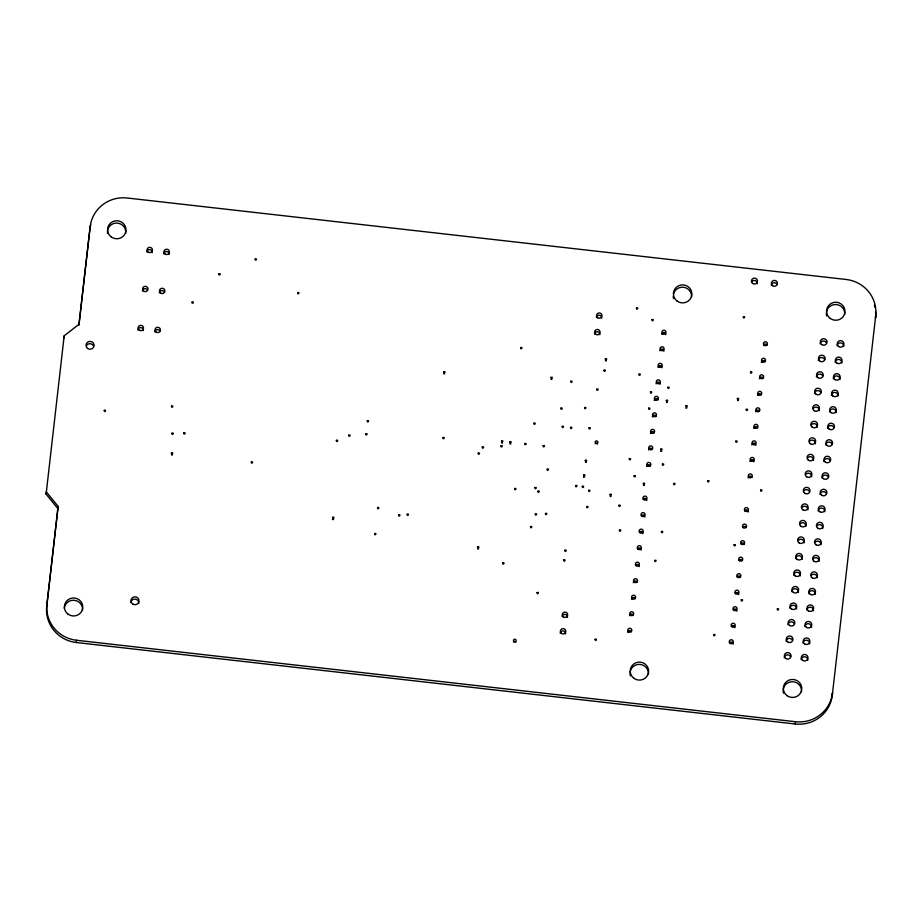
<?xml version="1.0" encoding="UTF-8"?>
<svg xmlns="http://www.w3.org/2000/svg" width="922" height="922" viewBox="0 0 922 922"><rect width="100%" height="100%" fill="white"/><g stroke="black" fill="none" stroke-linecap="round" stroke-linejoin="round"><path stroke-width="1.38" d="M46.1 494.157L46.296 491.887L58.121 506.397L46.745 606.227A33.503 32.731 5 0 0 76.307 642.519L795.271 724.001A33.503 32.731 5 0 0 832.289 695.257L875.704 315.773A33.503 32.731 5 0 0 846.142 279.481L127.167 198A33.503 32.731 5 0 0 90.16 226.743L78.981 324.302L64.183 335.804L46.1 494.157L57.925 508.679M63.975 338.074L64.183 335.804M46.745 606.227L58.121 506.397M78.946 325.166L90.16 226.743M76.307 642.519L76.503 640.248A33.503 32.731 5 0 1 46.953 603.956M795.271 724.001L795.479 721.719A33.503 32.731 5 0 0 832.485 692.975L832.289 695.257M875.704 315.773L875.497 318.044A33.503 32.731 5 0 0 875.589 311.624M332.416 519.605L333.603 519.432M583.407 477.227L584.594 477.054M685.738 408.112L686.925 407.95M660.544 451.377L661.742 451.204M443.839 373.813L444.681 373.906M605.489 360.836L606.33 360.928M551.102 379.38L551.944 379.472M171.55 454.949L172.391 455.042M666.479 402.338L667.332 402.43M737.496 400.505L738.349 400.597M501.672 442.952L502.513 443.044M509.993 443.897L510.834 443.989M585.435 462.325L586.277 462.418M643.487 485.375L644.328 485.468M610.18 496.428L611.032 496.52M477.723 548.936L478.576 549.039M76.503 640.248L795.479 721.719M652.292 416.871A2.005 1.959 5 0 1 656.13 416.318M795.548 558.605A3.354 3.273 5 0 1 799.247 555.724A3.354 3.273 5 0 1 802.198 559.354M829.489 411.846A3.354 3.273 5 0 1 833.188 408.976A3.354 3.273 5 0 1 836.139 412.607M811.314 424.881A3.354 3.273 5 0 1 817.341 427.209M825.697 444.888A3.354 3.273 5 0 1 832.093 443.966M814.472 393.417A3.354 3.273 5 0 1 820.868 392.495M809.424 441.396A3.354 3.273 5 0 1 815.451 443.724M813.089 558.939A3.354 3.273 5 0 1 819.105 561.279M807.534 457.911A3.354 3.273 5 0 1 813.561 460.239M633.299 582.716A2.005 1.959 5 0 1 637.137 582.162M823.807 461.403A3.354 3.273 5 0 1 830.203 460.481M831.379 395.331A3.354 3.273 5 0 1 835.078 392.449A3.354 3.273 5 0 1 838.029 396.08M821.917 477.93A3.354 3.273 5 0 1 828.313 477.008M805.644 474.438A3.354 3.273 5 0 1 811.66 476.766M820.027 494.446A3.354 3.273 5 0 1 826.423 493.524M803.742 490.953A3.354 3.273 5 0 1 809.516 491.61M816.362 376.891A3.354 3.273 5 0 1 822.758 375.969M818.125 510.961A3.354 3.273 5 0 1 821.836 508.091A3.354 3.273 5 0 1 824.787 511.722M833.269 378.815A3.354 3.273 5 0 1 836.969 375.934A3.354 3.273 5 0 1 839.93 379.564M801.852 507.469A3.354 3.273 5 0 1 807.879 509.797M816.869 525.909A3.354 3.273 5 0 1 822.897 528.237M818.252 360.375A3.354 3.273 5 0 1 824.648 359.453M799.962 523.996A3.354 3.273 5 0 1 805.989 526.324M814.979 542.424A3.354 3.273 5 0 1 821.006 544.752M798.072 540.511A3.354 3.273 5 0 1 804.099 542.839M813.204 408.354A3.354 3.273 5 0 1 819.232 410.682M837.049 345.773A3.354 3.273 5 0 1 840.76 342.892A3.354 3.273 5 0 1 843.711 346.522M661.754 334.271A2.005 1.959 5 0 1 663.978 332.542A2.005 1.959 5 0 1 665.753 334.721M659.864 350.786A2.005 1.959 5 0 1 662.088 349.069A2.005 1.959 5 0 1 663.863 351.247M657.974 367.313A2.005 1.959 5 0 1 660.198 365.585A2.005 1.959 5 0 1 661.973 367.763M820.142 343.86A3.354 3.273 5 0 1 826.538 342.938M827.587 428.373A3.354 3.273 5 0 1 833.995 427.451M835.159 362.288A3.354 3.273 5 0 1 838.859 359.419A3.354 3.273 5 0 1 841.821 363.049M163.747 253.85A2.72 2.662 5 0 1 166.755 251.522A2.72 2.662 5 0 1 169.152 254.472M784.184 657.72A3.354 3.273 5 0 1 790.592 656.798M801.103 659.633A3.354 3.273 5 0 1 804.802 656.764A3.354 3.273 5 0 1 807.753 660.394M786.086 641.205A3.354 3.273 5 0 1 792.482 640.283M802.993 643.118A3.354 3.273 5 0 1 806.692 640.237A3.354 3.273 5 0 1 809.643 643.867M787.976 624.678A3.354 3.273 5 0 1 794.372 623.756M804.883 626.591A3.354 3.273 5 0 1 808.582 623.721A3.354 3.273 5 0 1 811.544 627.352M761.318 362.288A2.005 1.959 5 0 1 765.156 361.735M789.866 608.163A3.354 3.273 5 0 1 793.565 605.281A3.354 3.273 5 0 1 796.527 608.912M806.773 610.076A3.354 3.273 5 0 1 810.473 607.206A3.354 3.273 5 0 1 813.434 610.837M791.756 591.647A3.354 3.273 5 0 1 795.456 588.766A3.354 3.273 5 0 1 798.417 592.397M808.663 593.561A3.354 3.273 5 0 1 812.374 590.679A3.354 3.273 5 0 1 815.325 594.31M793.646 575.121A3.354 3.273 5 0 1 797.357 572.251A3.354 3.273 5 0 1 800.308 575.881M811.199 575.466A3.354 3.273 5 0 1 817.215 577.794M656.084 383.829A2.005 1.959 5 0 1 658.296 382.1A2.005 1.959 5 0 1 660.071 384.278M596.327 317.571A2.72 2.662 5 0 1 599.335 315.232A2.72 2.662 5 0 1 601.732 318.182M594.436 334.087A2.72 2.662 5 0 1 597.444 331.759A2.72 2.662 5 0 1 599.842 334.698M654.194 400.344A2.005 1.959 5 0 1 658.031 399.791M560.173 633.253A2.72 2.662 5 0 1 563.169 630.925A2.72 2.662 5 0 1 565.578 633.863M562.063 616.737A2.72 2.662 5 0 1 565.059 614.398A2.72 2.662 5 0 1 567.468 617.348M137.897 329.984A2.72 2.662 5 0 1 140.905 327.644A2.72 2.662 5 0 1 143.302 330.595M154.804 331.897A2.72 2.662 5 0 1 160.002 331.148M142.368 290.96A2.72 2.662 5 0 1 147.566 290.211M749.966 461.403A2.005 1.959 5 0 1 752.191 459.675A2.005 1.959 5 0 1 753.966 461.853M748.076 477.919A2.005 1.959 5 0 1 751.914 477.365M159.275 292.873A2.72 2.662 5 0 1 164.473 292.124M673.602 298.647A9.208 9.001 5 0 1 673.233 296.285M673.498 293.991A9.208 9.001 5 0 1 684.055 287.307A9.208 9.001 5 0 1 691.592 297.207M146.84 251.937A2.72 2.662 5 0 1 149.848 249.608A2.72 2.662 5 0 1 152.245 252.547M783.504 693.206A9.208 9.001 5 0 1 791.549 681.75A9.208 9.001 5 0 1 801.495 691.765M86.633 345.254A4.022 3.93 5 0 1 93.548 346.038M630.383 675.861A9.208 9.001 5 0 1 630.026 673.498M630.072 672.334A9.208 9.001 5 0 1 640.26 664.428A9.208 9.001 5 0 1 648.385 674.408M64.229 608.209A9.208 9.001 5 0 1 74.405 600.303A9.208 9.001 5 0 1 82.531 610.283M107.482 233.347A9.208 9.001 5 0 1 116.414 223.043A9.208 9.001 5 0 1 125.738 233.082M89.964 229.025A33.503 32.731 5 0 1 90.736 224.807M874.39 305.309A33.503 32.731 5 0 1 874.932 307.395M826.711 316.004A9.208 9.001 5 0 1 826.343 313.641M826.4 312.477A9.208 9.001 5 0 1 836.577 304.571A9.208 9.001 5 0 1 844.713 314.552M771.218 285.278A3.02 2.95 5 0 1 776.981 284.449M751.822 281.59A3.02 2.95 5 0 1 757.239 283.688M130.786 602.573A4.022 3.93 5 0 1 135.223 599.127A4.022 3.93 5 0 1 138.773 603.484M595.243 443.736A1.337 1.314 5 0 1 597.56 444.001M513.531 642A1.337 1.314 5 0 1 515.836 642.265M650.402 433.386A2.005 1.959 5 0 1 654.24 432.833M648.512 449.901A2.005 1.959 5 0 1 652.35 449.348M646.622 466.428A2.005 1.959 5 0 1 650.459 465.875M751.856 444.888A2.005 1.959 5 0 1 754.081 443.159A2.005 1.959 5 0 1 755.856 445.338M753.747 428.361A2.005 1.959 5 0 1 757.584 427.808M755.648 411.846A2.005 1.959 5 0 1 759.486 411.293M757.538 395.331A2.005 1.959 5 0 1 761.376 394.777M759.428 378.804A2.005 1.959 5 0 1 763.266 378.25M763.589 344.828A2.005 1.959 5 0 1 767.046 345.22M643.141 499.171A2.005 1.959 5 0 1 646.76 500.565M641.251 515.686A2.005 1.959 5 0 1 644.858 517.081M639.349 532.213A2.005 1.959 5 0 1 642.968 533.608M637.459 548.728A2.005 1.959 5 0 1 641.078 550.123M635.569 565.244A2.005 1.959 5 0 1 639.188 566.638M631.409 599.231A2.005 1.959 5 0 1 635.246 598.678M629.519 615.746A2.005 1.959 5 0 1 633.356 615.193M627.617 632.273A2.005 1.959 5 0 1 631.455 631.72M729.452 642.818A2.005 1.959 5 0 1 733.071 644.213M731.342 626.303A2.005 1.959 5 0 1 734.961 627.698M733.244 609.776A2.005 1.959 5 0 1 736.851 611.182M735.134 593.261A2.005 1.959 5 0 1 738.741 594.655M737.024 576.746A2.005 1.959 5 0 1 740.481 577.137M738.914 560.219A2.005 1.959 5 0 1 742.371 560.611M740.804 543.703A2.005 1.959 5 0 1 744.273 544.095M742.706 527.188A2.005 1.959 5 0 1 746.163 527.58M744.596 510.661A2.005 1.959 5 0 1 748.203 512.067M104.255 410.348C104.071 413.655 107.413 409.184 104.255 410.348M192.053 302.105C191.868 305.413 195.21 300.952 192.053 302.105M218.894 273.857C218.71 277.165 222.041 272.693 218.894 273.857M171.504 406.106C171.319 409.414 174.661 404.954 171.504 406.106M171.976 433.236C171.792 436.544 175.122 432.084 171.976 433.236M171.4 452.944C171.215 456.252 174.558 451.78 171.4 452.944M183.812 432.937C183.628 436.244 186.959 431.773 183.812 432.937M255.152 259.024C254.968 262.332 258.31 257.86 255.152 259.024M297.656 292.666C297.472 295.974 300.814 291.502 297.656 292.666M251.291 461.991C251.107 465.299 254.437 460.827 251.291 461.991M336.38 440.347C336.196 443.655 339.527 439.183 336.38 440.347M348.77 435.161C348.585 438.469 351.927 433.997 348.77 435.161M367.279 420.789C367.094 424.097 370.425 419.625 367.279 420.789M365.792 433.789C365.596 437.097 368.938 432.637 365.792 433.789M332.612 517.323C332.427 520.63 335.769 516.17 332.612 517.323M377.559 507.596C377.375 510.903 380.717 506.432 377.559 507.596M374.586 533.608C374.401 536.915 377.732 532.455 374.586 533.608M443.701 371.797C443.505 375.104 446.847 370.644 443.701 371.797M398.638 514.925C398.454 518.233 401.796 513.761 398.638 514.925M407.144 514.245C406.959 517.553 410.302 513.081 407.144 514.245M442.906 437.593C442.721 440.9 446.052 436.429 442.906 437.593M478.207 453.128C478.022 456.425 481.365 451.964 478.207 453.128M520.653 347.582C520.469 350.89 523.8 346.418 520.653 347.582M482.287 446.997C482.102 450.305 485.445 445.833 482.287 446.997M501.522 440.947C501.338 444.243 504.68 439.782 501.522 440.947M500.969 445.822C500.784 449.129 504.115 444.658 500.969 445.822M509.843 441.88C509.659 445.188 513.001 440.728 509.843 441.88M477.584 546.93C477.4 550.238 480.731 545.766 477.584 546.93M550.953 377.375C550.768 380.671 554.11 376.211 550.953 377.375M524.825 443.586C524.641 446.893 527.972 442.422 524.825 443.586M533.907 423.198C533.723 426.506 537.053 422.034 533.907 423.198M514.614 488.545C514.43 491.852 517.772 487.381 514.614 488.545M543.127 445.66C542.943 448.968 546.285 444.496 543.127 445.66M570.741 381.259C570.557 384.566 573.887 380.095 570.741 381.259M560.91 408.146C560.726 411.454 564.068 406.982 560.91 408.146M502.721 562.962C502.536 566.258 505.867 561.798 502.721 562.962M534.956 487.554C534.772 490.861 538.114 486.39 534.956 487.554M562.19 426.402C562.005 429.71 565.347 425.249 562.19 426.402M537.918 491.184C537.733 494.492 541.064 490.02 537.918 491.184M547.184 469.171C547 472.479 550.33 468.007 547.184 469.171M535.313 513.946C535.129 517.254 538.46 512.782 535.313 513.946M530.484 526.577C530.3 529.885 533.642 525.413 530.484 526.577M570.522 427.347C570.326 430.655 573.668 426.183 570.522 427.347M584.583 407.536C584.398 410.843 587.74 406.372 584.583 407.536M605.339 358.831C605.155 362.139 608.497 357.667 605.339 358.831M545.478 513.45C545.294 516.758 548.636 512.286 545.478 513.45M604.037 370.206C603.852 373.514 607.195 369.042 604.037 370.206M596.811 389.153C596.626 392.461 599.957 387.989 596.811 389.153M636.457 308.006C636.261 311.313 639.603 306.842 636.457 308.006M589.008 427.796C588.824 431.104 592.166 426.632 589.008 427.796M585.286 460.32C585.101 463.628 588.443 459.156 585.286 460.32M575.651 485.571C575.466 488.879 578.797 484.419 575.651 485.571M583.603 474.945C583.419 478.253 586.761 473.793 583.603 474.945M537.088 592.546C536.904 595.854 540.246 591.382 537.088 592.546M582.301 486.332C582.116 489.64 585.458 485.168 582.301 486.332M651.981 319.646C651.796 322.954 655.127 318.482 651.981 319.646M588.593 490.343C588.409 493.639 591.74 489.179 588.593 490.343M564.863 550.238C564.679 553.546 568.021 549.074 564.863 550.238M563.745 559.988C563.561 563.296 566.903 558.824 563.745 559.988M638.992 374.171C638.796 377.478 642.138 373.007 638.992 374.171M586.726 506.593C586.542 509.901 589.884 505.44 586.726 506.593M650.436 391.942C650.252 395.238 653.594 390.778 650.436 391.942M610.041 494.411C609.857 497.719 613.188 493.258 610.041 494.411M648.581 408.192C648.385 411.5 651.727 407.04 648.581 408.192M629.3 458.718C629.115 462.026 632.457 457.554 629.3 458.718M618.904 505.302C618.72 508.61 622.062 504.138 618.904 505.302M667.828 387.321C667.643 390.628 670.974 386.157 667.828 387.321M634.094 475.729C633.91 479.037 637.252 474.565 634.094 475.729M666.341 400.332C666.157 403.629 669.487 399.168 666.341 400.332M619.446 530.069C619.261 533.377 622.592 528.905 619.446 530.069M643.337 483.37C643.153 486.666 646.495 482.206 643.337 483.37M660.751 449.106C660.567 452.414 663.898 447.942 660.751 449.106M662.399 464.112C662.215 467.419 665.557 462.948 662.399 464.112M685.933 405.841C685.749 409.149 689.091 404.677 685.933 405.841M595.128 639.303C594.944 642.611 598.274 638.151 595.128 639.303M673.671 483.508C673.475 486.816 676.817 482.344 673.671 483.508M743.339 316.822C743.155 320.13 746.486 315.658 743.339 316.822M661.42 531.533C661.235 534.841 664.578 530.369 661.42 531.533M654.735 560.415C654.551 563.722 657.893 559.262 654.735 560.415M737.358 398.488C737.174 401.796 740.504 397.336 737.358 398.488M750.508 371.981C750.324 375.289 753.654 370.828 750.508 371.981M707.693 480.777C707.508 484.085 710.85 479.613 707.693 480.777M746.221 409.38C746.036 412.687 749.379 408.216 746.221 409.38M735.837 441.142C735.652 444.45 738.995 439.978 735.837 441.142M734.085 544.706C733.9 548.014 737.243 543.542 734.085 544.706M760.581 490.066C760.396 493.374 763.739 488.902 760.581 490.066M713.674 634.624C713.49 637.932 716.832 633.46 713.674 634.624M741.253 599.876C741.069 603.172 744.411 598.712 741.253 599.876M777.315 608.9C777.131 612.208 780.461 607.736 777.315 608.9M653.306 416.398A2.005 1.959 5 0 0 656.487 415.05A2.005 1.959 5 0 0 653.686 413.021A2.005 1.959 5 0 0 653.306 416.398M791.41 608.889A3.354 3.273 5 0 0 796.723 606.641A3.354 3.273 5 0 0 792.056 603.265A3.354 3.273 5 0 0 791.41 608.889M808.317 610.802A3.354 3.273 5 0 0 813.63 608.555A3.354 3.273 5 0 0 808.963 605.178A3.354 3.273 5 0 0 808.317 610.802M795.19 575.858A3.354 3.273 5 0 0 800.503 573.599A3.354 3.273 5 0 0 795.836 570.222A3.354 3.273 5 0 0 795.19 575.858M812.098 577.771A3.354 3.273 5 0 0 817.422 575.524A3.354 3.273 5 0 0 812.743 572.136A3.354 3.273 5 0 0 812.098 577.771M793.3 592.373A3.354 3.273 5 0 0 798.613 590.126A3.354 3.273 5 0 0 793.946 586.738A3.354 3.273 5 0 0 793.3 592.373M810.208 594.287A3.354 3.273 5 0 0 815.521 592.039A3.354 3.273 5 0 0 810.853 588.651A3.354 3.273 5 0 0 810.208 594.287M797.081 559.331A3.354 3.273 5 0 0 802.405 557.084A3.354 3.273 5 0 0 797.726 553.707A3.354 3.273 5 0 0 797.081 559.331M813.999 561.244A3.354 3.273 5 0 0 819.312 558.997A3.354 3.273 5 0 0 814.645 555.62A3.354 3.273 5 0 0 813.999 561.244M798.982 542.816A3.354 3.273 5 0 0 804.295 540.569A3.354 3.273 5 0 0 799.628 537.18A3.354 3.273 5 0 0 798.982 542.816M800.872 526.301A3.354 3.273 5 0 0 806.185 524.042A3.354 3.273 5 0 0 801.518 520.665A3.354 3.273 5 0 0 800.872 526.301M817.779 528.214A3.354 3.273 5 0 0 823.092 525.966A3.354 3.273 5 0 0 818.425 522.578A3.354 3.273 5 0 0 817.779 528.214M802.762 509.774A3.354 3.273 5 0 0 808.075 507.526A3.354 3.273 5 0 0 803.408 504.15A3.354 3.273 5 0 0 802.762 509.774M819.67 511.687A3.354 3.273 5 0 0 824.983 509.44A3.354 3.273 5 0 0 820.315 506.063A3.354 3.273 5 0 0 819.67 511.687M804.652 493.258A3.354 3.273 5 0 0 809.965 491.011A3.354 3.273 5 0 0 805.298 487.623A3.354 3.273 5 0 0 804.652 493.258M821.56 495.172A3.354 3.273 5 0 0 826.884 492.924A3.354 3.273 5 0 0 822.205 489.536A3.354 3.273 5 0 0 821.56 495.172M815.889 544.729A3.354 3.273 5 0 0 821.202 542.482A3.354 3.273 5 0 0 816.535 539.093A3.354 3.273 5 0 0 815.889 544.729M806.543 476.743A3.354 3.273 5 0 0 811.867 474.484A3.354 3.273 5 0 0 807.188 471.107A3.354 3.273 5 0 0 806.543 476.743M823.461 478.656A3.354 3.273 5 0 0 828.774 476.409A3.354 3.273 5 0 0 824.107 473.021A3.354 3.273 5 0 0 823.461 478.656M808.444 460.216A3.354 3.273 5 0 0 813.757 457.969A3.354 3.273 5 0 0 809.09 454.592A3.354 3.273 5 0 0 808.444 460.216M825.351 462.129A3.354 3.273 5 0 0 830.664 459.882A3.354 3.273 5 0 0 825.997 456.505A3.354 3.273 5 0 0 825.351 462.129M827.241 445.614A3.354 3.273 5 0 0 832.554 443.367A3.354 3.273 5 0 0 827.887 439.978A3.354 3.273 5 0 0 827.241 445.614M812.224 427.186A3.354 3.273 5 0 0 817.537 424.927A3.354 3.273 5 0 0 812.87 421.55A3.354 3.273 5 0 0 812.224 427.186M829.132 429.099A3.354 3.273 5 0 0 834.445 426.851A3.354 3.273 5 0 0 829.777 423.463A3.354 3.273 5 0 0 829.132 429.099M810.334 443.701A3.354 3.273 5 0 0 815.647 441.454A3.354 3.273 5 0 0 810.98 438.065A3.354 3.273 5 0 0 810.334 443.701M831.022 412.572A3.354 3.273 5 0 0 836.346 410.325A3.354 3.273 5 0 0 831.667 406.948A3.354 3.273 5 0 0 831.022 412.572M816.005 394.143A3.354 3.273 5 0 0 821.329 391.896A3.354 3.273 5 0 0 816.65 388.508A3.354 3.273 5 0 0 816.005 394.143M745.218 511.145A2.005 1.959 5 0 0 748.41 509.785A2.005 1.959 5 0 0 745.61 507.757A2.005 1.959 5 0 0 745.218 511.145M634.301 582.243A2.005 1.959 5 0 0 637.494 580.883A2.005 1.959 5 0 0 634.693 578.855A2.005 1.959 5 0 0 634.301 582.243M743.328 527.661A2.005 1.959 5 0 0 746.52 526.312A2.005 1.959 5 0 0 743.708 524.284A2.005 1.959 5 0 0 743.328 527.661M832.923 396.057A3.354 3.273 5 0 0 838.236 393.809A3.354 3.273 5 0 0 833.569 390.421A3.354 3.273 5 0 0 832.923 396.057M741.438 544.176A2.005 1.959 5 0 0 744.619 542.827A2.005 1.959 5 0 0 741.818 540.799A2.005 1.959 5 0 0 741.438 544.176M817.906 377.628A3.354 3.273 5 0 0 823.219 375.369A3.354 3.273 5 0 0 818.552 371.992A3.354 3.273 5 0 0 817.906 377.628M739.536 560.703A2.005 1.959 5 0 0 742.729 559.343A2.005 1.959 5 0 0 739.928 557.314A2.005 1.959 5 0 0 739.536 560.703M737.646 577.218A2.005 1.959 5 0 0 740.839 575.87A2.005 1.959 5 0 0 738.038 573.841A2.005 1.959 5 0 0 737.646 577.218M735.756 593.733A2.005 1.959 5 0 0 738.948 592.385A2.005 1.959 5 0 0 736.148 590.357A2.005 1.959 5 0 0 735.756 593.733M834.813 379.541A3.354 3.273 5 0 0 840.126 377.294A3.354 3.273 5 0 0 835.459 373.906A3.354 3.273 5 0 0 834.813 379.541M733.866 610.26A2.005 1.959 5 0 0 737.058 608.9A2.005 1.959 5 0 0 734.246 606.872A2.005 1.959 5 0 0 733.866 610.26M730.074 643.291A2.005 1.959 5 0 0 733.267 641.942A2.005 1.959 5 0 0 730.466 639.914A2.005 1.959 5 0 0 730.074 643.291M731.976 626.776A2.005 1.959 5 0 0 735.157 625.427A2.005 1.959 5 0 0 732.356 623.399A2.005 1.959 5 0 0 731.976 626.776M632.411 598.758A2.005 1.959 5 0 0 635.604 597.41A2.005 1.959 5 0 0 632.792 595.382A2.005 1.959 5 0 0 632.411 598.758M819.796 361.101A3.354 3.273 5 0 0 825.109 358.854A3.354 3.273 5 0 0 820.442 355.477A3.354 3.273 5 0 0 819.796 361.101M628.62 631.801A2.005 1.959 5 0 0 631.812 630.441A2.005 1.959 5 0 0 629.011 628.412A2.005 1.959 5 0 0 628.62 631.801M630.521 615.274A2.005 1.959 5 0 0 633.702 613.925A2.005 1.959 5 0 0 630.902 611.897A2.005 1.959 5 0 0 630.521 615.274M814.114 410.659A3.354 3.273 5 0 0 819.428 408.411A3.354 3.273 5 0 0 814.76 405.035A3.354 3.273 5 0 0 814.114 410.659M148.131 252.098A2.72 2.662 5 0 0 152.441 250.277A2.72 2.662 5 0 0 148.649 247.534A2.72 2.662 5 0 0 148.131 252.098M749.079 477.446A2.005 1.959 5 0 0 752.271 476.098A2.005 1.959 5 0 0 749.459 474.069A2.005 1.959 5 0 0 749.079 477.446M647.624 465.956A2.005 1.959 5 0 0 650.817 464.607A2.005 1.959 5 0 0 648.016 462.579A2.005 1.959 5 0 0 647.624 465.956M160.566 293.046A2.72 2.662 5 0 0 164.888 291.214A2.72 2.662 5 0 0 161.096 288.471A2.72 2.662 5 0 0 160.566 293.046M649.514 449.429A2.005 1.959 5 0 0 652.707 448.08A2.005 1.959 5 0 0 649.906 446.052A2.005 1.959 5 0 0 649.514 449.429M143.659 291.122A2.72 2.662 5 0 0 147.969 289.301A2.72 2.662 5 0 0 144.178 286.546A2.72 2.662 5 0 0 143.659 291.122M651.405 432.914A2.005 1.959 5 0 0 654.597 431.565A2.005 1.959 5 0 0 651.796 429.537A2.005 1.959 5 0 0 651.405 432.914M156.095 332.058A2.72 2.662 5 0 0 160.416 330.237A2.72 2.662 5 0 0 156.625 327.494A2.72 2.662 5 0 0 156.095 332.058M139.187 330.145A2.72 2.662 5 0 0 143.509 328.324A2.72 2.662 5 0 0 139.718 325.57A2.72 2.662 5 0 0 139.187 330.145M655.196 399.871A2.005 1.959 5 0 0 658.377 398.523A2.005 1.959 5 0 0 655.577 396.495A2.005 1.959 5 0 0 655.196 399.871M563.354 616.899A2.72 2.662 5 0 0 567.664 615.066A2.72 2.662 5 0 0 563.872 612.323A2.72 2.662 5 0 0 563.354 616.899M657.086 383.356A2.005 1.959 5 0 0 660.279 382.008A2.005 1.959 5 0 0 657.478 379.979A2.005 1.959 5 0 0 657.086 383.356M561.452 633.414A2.72 2.662 5 0 0 565.774 631.593A2.72 2.662 5 0 0 561.982 628.85A2.72 2.662 5 0 0 561.452 633.414M658.976 366.841A2.005 1.959 5 0 0 662.169 365.492A2.005 1.959 5 0 0 659.368 363.464A2.005 1.959 5 0 0 658.976 366.841M595.727 334.248A2.72 2.662 5 0 0 600.049 332.427A2.72 2.662 5 0 0 596.246 329.684A2.72 2.662 5 0 0 595.727 334.248M660.867 350.314A2.005 1.959 5 0 0 664.059 348.965A2.005 1.959 5 0 0 661.258 346.937A2.005 1.959 5 0 0 660.867 350.314M597.617 317.733A2.72 2.662 5 0 0 601.939 315.912A2.72 2.662 5 0 0 598.148 313.157A2.72 2.662 5 0 0 597.617 317.733M662.768 333.799A2.005 1.959 5 0 0 665.949 332.45A2.005 1.959 5 0 0 663.149 330.422A2.005 1.959 5 0 0 662.768 333.799M838.594 346.499A3.354 3.273 5 0 0 843.907 344.252A3.354 3.273 5 0 0 839.239 340.863A3.354 3.273 5 0 0 838.594 346.499M821.686 344.586A3.354 3.273 5 0 0 826.999 342.339A3.354 3.273 5 0 0 822.332 338.95A3.354 3.273 5 0 0 821.686 344.586M836.703 363.026A3.354 3.273 5 0 0 842.017 360.767A3.354 3.273 5 0 0 837.349 357.39A3.354 3.273 5 0 0 836.703 363.026M806.427 627.329A3.354 3.273 5 0 0 811.74 625.081A3.354 3.273 5 0 0 807.073 621.693A3.354 3.273 5 0 0 806.427 627.329M762.321 361.816A2.005 1.959 5 0 0 765.514 360.467A2.005 1.959 5 0 0 762.713 358.439A2.005 1.959 5 0 0 762.321 361.816M165.038 254.023A2.72 2.662 5 0 0 169.36 252.19A2.72 2.662 5 0 0 165.557 249.447A2.72 2.662 5 0 0 165.038 254.023M750.969 460.931A2.005 1.959 5 0 0 754.161 459.582A2.005 1.959 5 0 0 751.361 457.554A2.005 1.959 5 0 0 750.969 460.931M785.728 658.446A3.354 3.273 5 0 0 791.041 656.199A3.354 3.273 5 0 0 786.374 652.822A3.354 3.273 5 0 0 785.728 658.446M752.859 444.416A2.005 1.959 5 0 0 756.052 443.067A2.005 1.959 5 0 0 753.251 441.039A2.005 1.959 5 0 0 752.859 444.416M802.636 660.359A3.354 3.273 5 0 0 807.96 658.112A3.354 3.273 5 0 0 803.281 654.735A3.354 3.273 5 0 0 802.636 660.359M754.749 427.889A2.005 1.959 5 0 0 757.942 426.54A2.005 1.959 5 0 0 755.141 424.512A2.005 1.959 5 0 0 754.749 427.889M787.619 641.931A3.354 3.273 5 0 0 792.943 639.684A3.354 3.273 5 0 0 788.264 636.295A3.354 3.273 5 0 0 787.619 641.931M756.651 411.373A2.005 1.959 5 0 0 759.832 410.025A2.005 1.959 5 0 0 757.031 407.997A2.005 1.959 5 0 0 756.651 411.373M804.537 643.844A3.354 3.273 5 0 0 809.85 641.597A3.354 3.273 5 0 0 805.183 638.208A3.354 3.273 5 0 0 804.537 643.844M758.541 394.858A2.005 1.959 5 0 0 761.733 393.51A2.005 1.959 5 0 0 758.921 391.481A2.005 1.959 5 0 0 758.541 394.858M789.52 625.416A3.354 3.273 5 0 0 794.833 623.157A3.354 3.273 5 0 0 790.166 619.78A3.354 3.273 5 0 0 789.52 625.416M760.431 378.331A2.005 1.959 5 0 0 763.623 376.983A2.005 1.959 5 0 0 760.823 374.954A2.005 1.959 5 0 0 760.431 378.331M764.211 345.301A2.005 1.959 5 0 0 767.404 343.952A2.005 1.959 5 0 0 764.603 341.924A2.005 1.959 5 0 0 764.211 345.301M643.763 499.643A2.005 1.959 5 0 0 646.956 498.295A2.005 1.959 5 0 0 644.155 496.267A2.005 1.959 5 0 0 643.763 499.643M641.873 516.159A2.005 1.959 5 0 0 645.066 514.81A2.005 1.959 5 0 0 642.254 512.782A2.005 1.959 5 0 0 641.873 516.159M639.983 532.686A2.005 1.959 5 0 0 643.164 531.326A2.005 1.959 5 0 0 640.364 529.297A2.005 1.959 5 0 0 639.983 532.686M638.082 549.201A2.005 1.959 5 0 0 641.274 547.852A2.005 1.959 5 0 0 638.473 545.824A2.005 1.959 5 0 0 638.082 549.201M636.192 565.716A2.005 1.959 5 0 0 639.384 564.368A2.005 1.959 5 0 0 636.583 562.339A2.005 1.959 5 0 0 636.192 565.716M677.174 301.114A9.208 9.001 5 0 0 691.8 294.925A9.208 9.001 5 0 0 678.949 285.624A9.208 9.001 5 0 0 677.174 301.114M787.077 695.672A9.208 9.001 5 0 0 801.702 689.495A9.208 9.001 5 0 0 788.852 680.194A9.208 9.001 5 0 0 787.077 695.672M633.967 678.327A9.208 9.001 5 0 0 648.581 672.138A9.208 9.001 5 0 0 635.742 662.837A9.208 9.001 5 0 0 633.967 678.327M87.682 348.47A4.022 3.93 5 0 0 94.056 345.773A4.022 3.93 5 0 0 88.454 341.716A4.022 3.93 5 0 0 87.682 348.47M68.113 614.202A9.208 9.001 5 0 0 82.726 608.013A9.208 9.001 5 0 0 69.888 598.712A9.208 9.001 5 0 0 68.113 614.202M111.32 236.989A9.208 9.001 5 0 0 125.945 230.8A9.208 9.001 5 0 0 113.095 221.499A9.208 9.001 5 0 0 111.32 236.989M830.296 318.47A9.208 9.001 5 0 0 844.909 312.281A9.208 9.001 5 0 0 832.07 302.981A9.208 9.001 5 0 0 830.296 318.47M772.624 285.705A3.02 2.95 5 0 0 777.407 283.676A3.02 2.95 5 0 0 773.212 280.634A3.02 2.95 5 0 0 772.624 285.705M752.652 283.446A3.02 2.95 5 0 0 757.446 281.417A3.02 2.95 5 0 0 753.239 278.375A3.02 2.95 5 0 0 752.652 283.446M132.595 603.91A4.022 3.93 5 0 0 138.98 601.213A4.022 3.93 5 0 0 133.367 597.145A4.022 3.93 5 0 0 132.595 603.91M595.727 443.298A1.337 1.314 5 0 0 597.859 442.399A1.337 1.314 5 0 0 595.992 441.039A1.337 1.314 5 0 0 595.727 443.298M514.015 641.562A1.337 1.314 5 0 0 516.136 640.663A1.337 1.314 5 0 0 514.269 639.303A1.337 1.314 5 0 0 514.015 641.562"/></g></svg>
